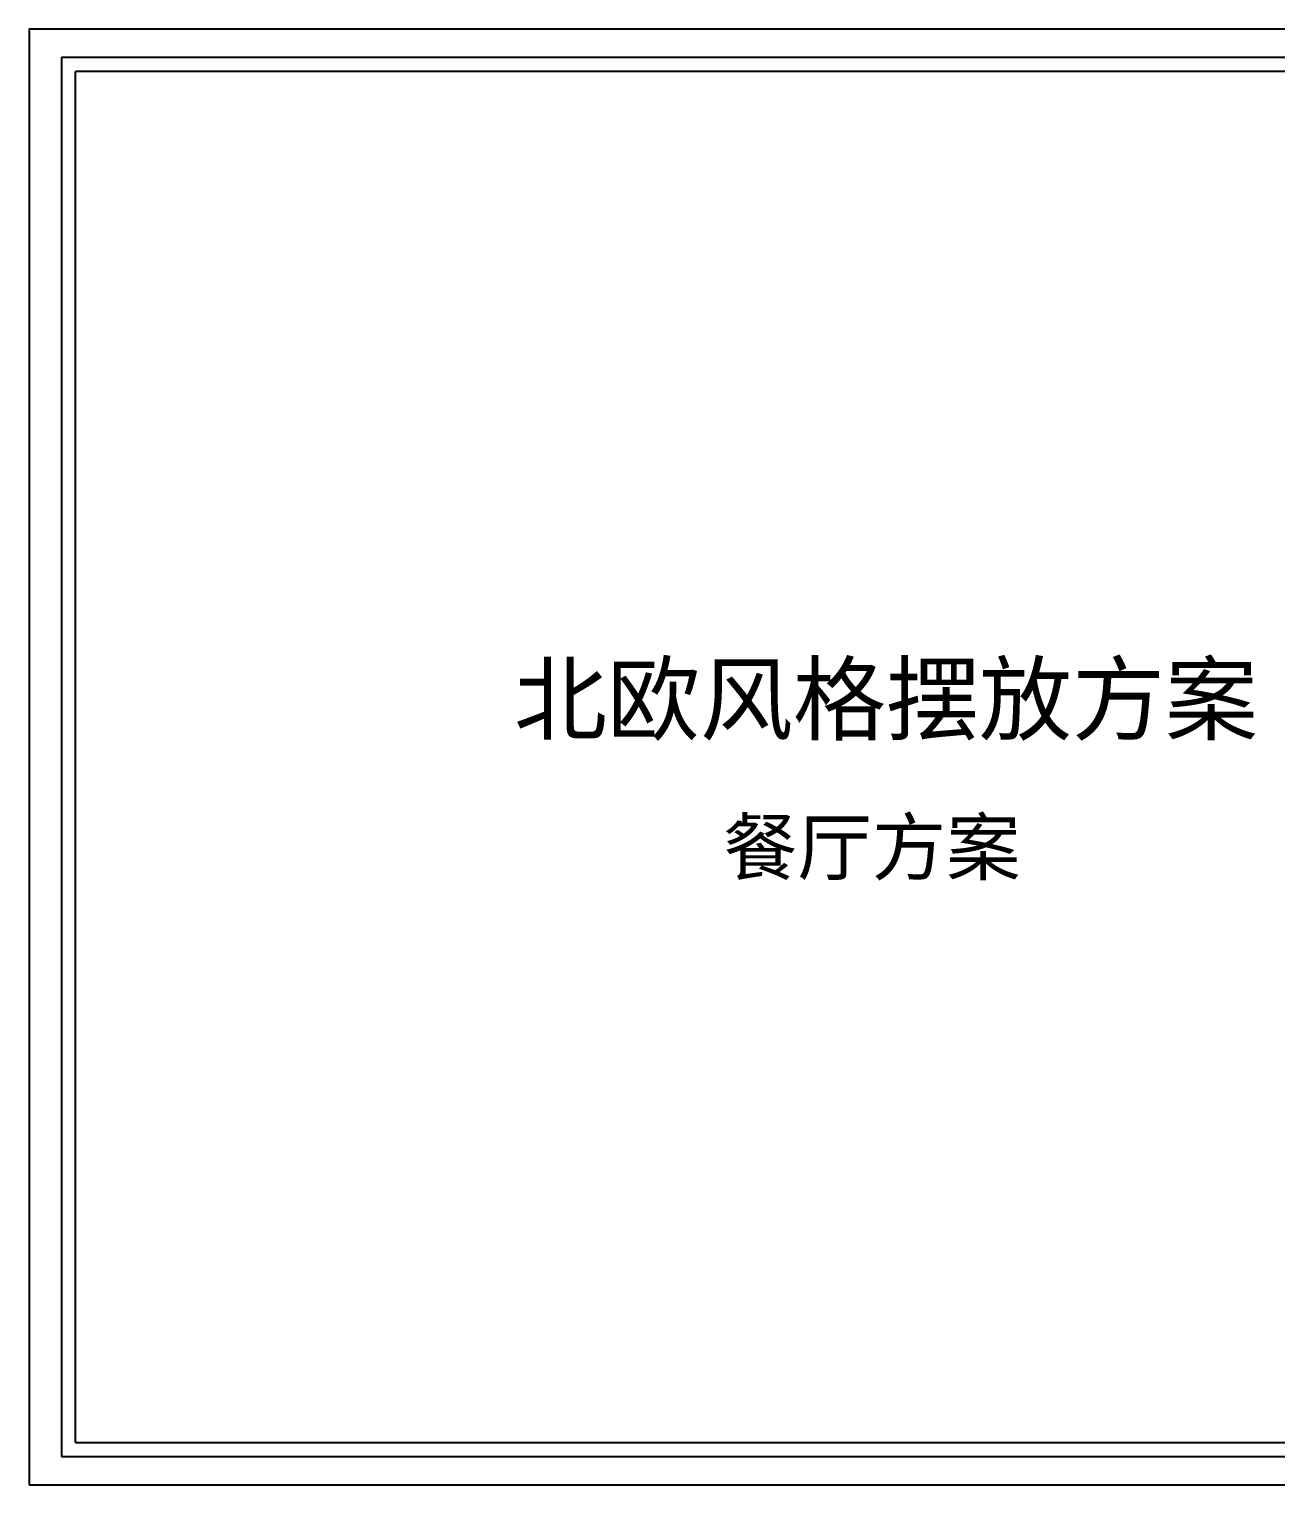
# Model space of a CAD drawing. Extents: x -39284 to 61125, y -120535 to -93658.
# Drawn here: x 16142 to 25286, y -104332 to -93658 of the extents above; entities that cross this region are included whole.
import ezdxf

# ---------------------------------------------------------------- set-up
doc = ezdxf.new("R2010")
doc.units = 0
doc.header["$LTSCALE"] = 1000
doc.header["$MEASUREMENT"] = 0
doc.layers.add('T-001图框', color=4, linetype='Continuous')
doc.styles.add('ZZ', font='')
doc.styles.get('ZZ').set_extended_font_data('SimHei')

# ---------------------------------------------------------------- blocks, each defined once
blk = doc.blocks.new('餐厅封面')
at = {"color": 251}
for p, q in [((80419, 2265), (65765, 2265)), ((65765, 2265), (65765, -7996)), ((65765, -7996), (80419, -7996))]:
    blk.add_line(p, q, dxfattribs=at)
for p, q in [((80316, 2162), (65868, 2162)), ((65868, -7893), (65868, 2162)), ((65868, -7893), (80316, -7893))]:
    blk.add_line(p, q)
blk.add_lwpolyline([(65528, -8203), (80626, -8203), (80626, 2472), (65528, 2472)], close=True)

msp = doc.modelspace()

# ---------------------------------------------------------------- block references
msp.add_blockref('餐厅封面', (-49386.9, -96129.5))

# ---------------------------------------------------------------- texts
at = {"layer": 'T-001图框', "color": 1, "ltscale": 1000, "attachment_point": 1, "style": 'ZZ'}
for s, insert, char_height in [('{\\fYouYuan|b0|i0|c134|p49;北欧风格摆放方案}', (19697.9, -98319.8), 500), ('{\\fYouYuan|b0|i0|c134|p49;餐厅方案}', (21231.1, -99455.6), 400)]:
    msp.add_mtext_dynamic_manual_height_columns(s, width=8790.519, gutter_width=250, heights=[0], dxfattribs=dict(at, insert=insert, char_height=char_height))

doc.saveas('drawing.dxf')
